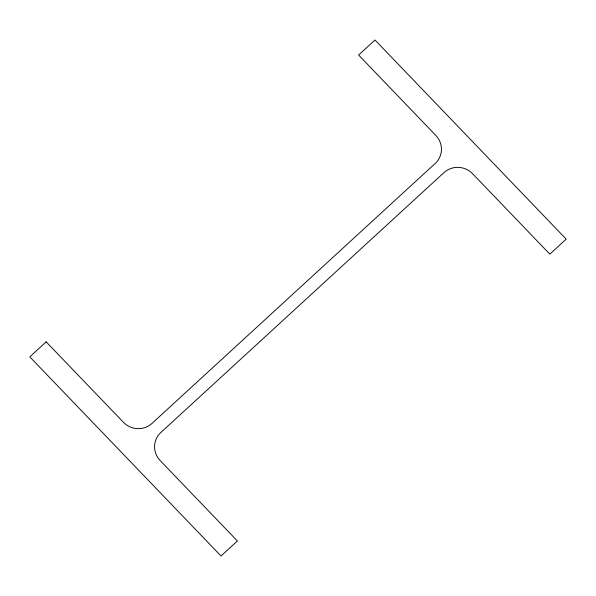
<?xml version="1.0" encoding="UTF-8"?>
<svg xmlns="http://www.w3.org/2000/svg" width="596" height="596" viewBox="0 0 596 596"><rect width="100%" height="100%" fill="white"/><g stroke="black" fill="none" stroke-linecap="round" stroke-linejoin="round"><path stroke-width="0.89" d="M46.168 341.843L29.8 356.862L221.019 556.001L237.387 540.974L160.16 460.552A20.316 19.75 20.7 0 1 160.793 432.547L443.983 172.594A20.316 19.75 20.7 0 1 472.613 173.741L549.832 254.157L566.2 239.138L374.981 39.999L358.613 55.026L435.84 135.448A20.316 19.75 20.7 0 1 435.207 163.453L152.017 423.406A20.316 19.75 20.7 0 1 123.387 422.259L46.168 341.843"/></g></svg>
